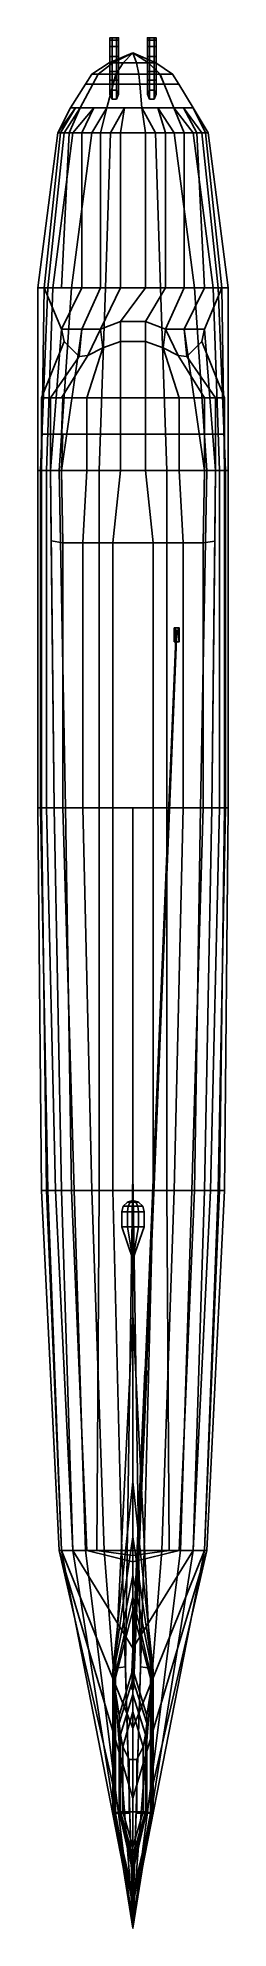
# Model space of a CAD drawing. Extents: x -0.8 to 0.8, y -7.5 to 7.6.
import ezdxf

# ---------------------------------------------------------------- set-up
doc = ezdxf.new("R2010")
doc.units = 0
doc.layers.get('0').update_dxf_attribs({"linetype": 'CONTINUOUS'})

msp = doc.modelspace()

# ---------------------------------------------------------------- linework, layer by layer
for points in [[(-0.185, 7.35, -0.43), (-0.167, 7.35, -0.4), (-0.167, 7.62, -0.4), (-0.185, 7.62, -0.43)], [(-0.167, 7.35, -0.46), (-0.185, 7.35, -0.43), (-0.185, 7.62, -0.43), (-0.167, 7.62, -0.46)], [(-0.167, 7.62, -0.4), (-0.132, 7.62, -0.4), (-0.115, 7.62, -0.43), (-0.185, 7.62, -0.43)], [(-0.185, 7.62, -0.43), (-0.115, 7.62, -0.43), (-0.132, 7.62, -0.46), (-0.167, 7.62, -0.46)], [(-0.185, 7.33, -0.26), (-0.167, 7.33, -0.23), (-0.167, 7.6, -0.23), (-0.185, 7.6, -0.26)], [(-0.167, 7.33, -0.29), (-0.185, 7.33, -0.26), (-0.185, 7.6, -0.26), (-0.167, 7.6, -0.29)], [(-0.167, 7.6, -0.23), (-0.132, 7.6, -0.23), (-0.115, 7.6, -0.26), (-0.185, 7.6, -0.26)], [(-0.185, 7.6, -0.26), (-0.115, 7.6, -0.26), (-0.132, 7.6, -0.29), (-0.167, 7.6, -0.29)], [(-0.167, 7.35, -0.4), (-0.132, 7.35, -0.4), (-0.132, 7.62, -0.4), (-0.167, 7.62, -0.4)], [(-0.132, 7.35, -0.46), (-0.167, 7.35, -0.46), (-0.167, 7.62, -0.46), (-0.132, 7.62, -0.46)], [(-0.167, 7.33, -0.23), (-0.132, 7.33, -0.23), (-0.132, 7.6, -0.23), (-0.167, 7.6, -0.23)], [(-0.132, 7.33, -0.29), (-0.167, 7.33, -0.29), (-0.167, 7.6, -0.29), (-0.132, 7.6, -0.29)], [(-0.132, 7.35, -0.4), (-0.115, 7.35, -0.43), (-0.115, 7.62, -0.43), (-0.132, 7.62, -0.4)], [(-0.115, 7.35, -0.43), (-0.132, 7.35, -0.46), (-0.132, 7.62, -0.46), (-0.115, 7.62, -0.43)], [(-0.132, 7.33, -0.23), (-0.115, 7.33, -0.26), (-0.115, 7.6, -0.26), (-0.132, 7.6, -0.23)], [(-0.115, 7.33, -0.26), (-0.132, 7.33, -0.29), (-0.132, 7.6, -0.29), (-0.115, 7.6, -0.26)], [(0.115, 7.35, -0.43), (0.133, 7.35, -0.4), (0.133, 7.62, -0.4), (0.115, 7.62, -0.43)], [(0.133, 7.35, -0.46), (0.115, 7.35, -0.43), (0.115, 7.62, -0.43), (0.133, 7.62, -0.46)], [(0.133, 7.62, -0.4), (0.168, 7.62, -0.4), (0.185, 7.62, -0.43), (0.115, 7.62, -0.43)], [(0.115, 7.62, -0.43), (0.185, 7.62, -0.43), (0.168, 7.62, -0.46), (0.133, 7.62, -0.46)], [(0.115, 7.33, -0.26), (0.133, 7.33, -0.23), (0.133, 7.6, -0.23), (0.115, 7.6, -0.26)], [(0.133, 7.33, -0.29), (0.115, 7.33, -0.26), (0.115, 7.6, -0.26), (0.133, 7.6, -0.29)], [(0.133, 7.6, -0.23), (0.168, 7.6, -0.23), (0.185, 7.6, -0.26), (0.115, 7.6, -0.26)], [(0.115, 7.6, -0.26), (0.185, 7.6, -0.26), (0.168, 7.6, -0.29), (0.133, 7.6, -0.29)], [(0.133, 7.35, -0.4), (0.168, 7.35, -0.4), (0.168, 7.62, -0.4), (0.133, 7.62, -0.4)], [(0.168, 7.35, -0.46), (0.133, 7.35, -0.46), (0.133, 7.62, -0.46), (0.168, 7.62, -0.46)], [(0.133, 7.33, -0.23), (0.168, 7.33, -0.23), (0.168, 7.6, -0.23), (0.133, 7.6, -0.23)], [(0.168, 7.33, -0.29), (0.133, 7.33, -0.29), (0.133, 7.6, -0.29), (0.168, 7.6, -0.29)], [(0.168, 7.35, -0.4), (0.185, 7.35, -0.43), (0.185, 7.62, -0.43), (0.168, 7.62, -0.4)], [(0.185, 7.35, -0.43), (0.168, 7.35, -0.46), (0.168, 7.62, -0.46), (0.185, 7.62, -0.43)], [(0.168, 7.33, -0.23), (0.185, 7.33, -0.26), (0.185, 7.6, -0.26), (0.168, 7.6, -0.23)], [(0.185, 7.33, -0.26), (0.168, 7.33, -0.29), (0.168, 7.6, -0.29), (0.185, 7.6, -0.26)], [(-0.16, 7.42, -0.363), (-0.277, 7.33, -0.438), (-0.329, 7.33, -0.26), (-0.19, 7.42, -0.26)], [(-0.19, 7.42, -0.26), (-0.329, 7.33, -0.26), (-0.277, 7.33, -0.082), (-0.16, 7.42, -0.157)], [(-0.079, 7.42, -0.433), (-0.137, 7.33, -0.559), (-0.277, 7.33, -0.438), (-0.16, 7.42, -0.363)], [(-0.16, 7.42, -0.157), (-0.277, 7.33, -0.082), (-0.137, 7.33, 0.039), (-0.079, 7.42, -0.087)], [(0, 7.5, -0.26), (-0.16, 7.42, -0.363), (-0.19, 7.42, -0.26), (0, 7.5, -0.26)], [(0, 7.5, -0.26), (-0.19, 7.42, -0.26), (-0.16, 7.42, -0.157), (0, 7.5, -0.26)], [(-0.185, 7.28, -0.07), (-0.167, 7.28, -0.04), (-0.167, 7.55, -0.04), (-0.185, 7.55, -0.07)], [(-0.167, 7.28, -0.1), (-0.185, 7.28, -0.07), (-0.185, 7.55, -0.07), (-0.167, 7.55, -0.1)], [(-0.167, 7.55, -0.04), (-0.132, 7.55, -0.04), (-0.115, 7.55, -0.07), (-0.185, 7.55, -0.07)], [(-0.185, 7.55, -0.07), (-0.115, 7.55, -0.07), (-0.132, 7.55, -0.1), (-0.167, 7.55, -0.1)], [(-0.185, 7.17, 0.1), (-0.167, 7.13, 0.13), (-0.167, 7.47, 0.13), (-0.185, 7.47, 0.1)], [(-0.167, 7.2, 0.07), (-0.185, 7.17, 0.1), (-0.185, 7.47, 0.1), (-0.167, 7.47, 0.07)], [(-0.167, 7.47, 0.13), (-0.132, 7.47, 0.13), (-0.115, 7.47, 0.1), (-0.185, 7.47, 0.1)], [(-0.185, 7.47, 0.1), (-0.115, 7.47, 0.1), (-0.132, 7.47, 0.07), (-0.167, 7.47, 0.07)], [(-0.167, 7.28, -0.04), (-0.132, 7.28, -0.04), (-0.132, 7.55, -0.04), (-0.167, 7.55, -0.04)], [(-0.132, 7.28, -0.1), (-0.167, 7.28, -0.1), (-0.167, 7.55, -0.1), (-0.132, 7.55, -0.1)], [(-0.167, 7.13, 0.13), (-0.132, 7.13, 0.13), (-0.132, 7.47, 0.13), (-0.167, 7.47, 0.13)], [(-0.132, 7.2, 0.07), (-0.167, 7.2, 0.07), (-0.167, 7.47, 0.07), (-0.132, 7.47, 0.07)], [(0, 7.5, -0.26), (-0.079, 7.42, -0.433), (-0.16, 7.42, -0.363), (0, 7.5, -0.26)], [(0, 7.5, -0.26), (-0.16, 7.42, -0.157), (-0.079, 7.42, -0.087), (0, 7.5, -0.26)], [(0.027, 7.42, -0.448), (0.047, 7.33, -0.586), (-0.137, 7.33, -0.559), (-0.079, 7.42, -0.433)], [(-0.079, 7.42, -0.087), (-0.137, 7.33, 0.039), (0.047, 7.33, 0.066), (0.027, 7.42, -0.072)], [(-0.132, 7.28, -0.04), (-0.115, 7.28, -0.07), (-0.115, 7.55, -0.07), (-0.132, 7.55, -0.04)], [(-0.115, 7.28, -0.07), (-0.132, 7.28, -0.1), (-0.132, 7.55, -0.1), (-0.115, 7.55, -0.07)], [(-0.132, 7.13, 0.13), (-0.115, 7.17, 0.1), (-0.115, 7.47, 0.1), (-0.132, 7.47, 0.13)], [(-0.115, 7.17, 0.1), (-0.132, 7.2, 0.07), (-0.132, 7.47, 0.07), (-0.115, 7.47, 0.1)], [(0, 7.5, -0.26), (0.027, 7.42, -0.448), (-0.079, 7.42, -0.433), (0, 7.5, -0.26)], [(0, 7.5, -0.26), (-0.079, 7.42, -0.087), (0.027, 7.42, -0.072), (0, 7.5, -0.26)], [(0, 7.5, -0.26), (0.182, 7.42, -0.314), (0.124, 7.42, -0.404), (0, 7.5, -0.26)], [(0, 7.5, -0.26), (0.124, 7.42, -0.404), (0.027, 7.42, -0.448), (0, 7.5, -0.26)], [(0, 7.5, -0.26), (0.027, 7.42, -0.072), (0.124, 7.42, -0.116), (0, 7.5, -0.26)], [(0, 7.5, -0.26), (0.124, 7.42, -0.116), (0.182, 7.42, -0.206), (0, 7.5, -0.26)], [(0, 7.5, -0.26), (0.182, 7.42, -0.206), (0.182, 7.42, -0.314), (0, 7.5, -0.26)], [(0.124, 7.42, -0.404), (0.216, 7.33, -0.509), (0.047, 7.33, -0.586), (0.027, 7.42, -0.448)], [(0.027, 7.42, -0.072), (0.047, 7.33, 0.066), (0.215, 7.33, -0.011), (0.124, 7.42, -0.116)], [(0.115, 7.28, -0.07), (0.133, 7.28, -0.04), (0.133, 7.55, -0.04), (0.115, 7.55, -0.07)], [(0.133, 7.28, -0.1), (0.115, 7.28, -0.07), (0.115, 7.55, -0.07), (0.133, 7.55, -0.1)], [(0.133, 7.55, -0.04), (0.168, 7.55, -0.04), (0.185, 7.55, -0.07), (0.115, 7.55, -0.07)], [(0.115, 7.55, -0.07), (0.185, 7.55, -0.07), (0.168, 7.55, -0.1), (0.133, 7.55, -0.1)], [(0.115, 7.17, 0.1), (0.133, 7.13, 0.13), (0.133, 7.47, 0.13), (0.115, 7.47, 0.1)], [(0.133, 7.2, 0.07), (0.115, 7.17, 0.1), (0.115, 7.47, 0.1), (0.133, 7.47, 0.07)], [(0.133, 7.47, 0.13), (0.168, 7.47, 0.13), (0.185, 7.47, 0.1), (0.115, 7.47, 0.1)], [(0.115, 7.47, 0.1), (0.185, 7.47, 0.1), (0.168, 7.47, 0.07), (0.133, 7.47, 0.07)], [(0.182, 7.42, -0.314), (0.316, 7.33, -0.353), (0.216, 7.33, -0.509), (0.124, 7.42, -0.404)], [(0.124, 7.42, -0.116), (0.215, 7.33, -0.011), (0.316, 7.33, -0.167), (0.182, 7.42, -0.206)], [(0.133, 7.28, -0.04), (0.168, 7.28, -0.04), (0.168, 7.55, -0.04), (0.133, 7.55, -0.04)], [(0.168, 7.28, -0.1), (0.133, 7.28, -0.1), (0.133, 7.55, -0.1), (0.168, 7.55, -0.1)], [(0.133, 7.13, 0.13), (0.168, 7.13, 0.13), (0.168, 7.47, 0.13), (0.133, 7.47, 0.13)], [(0.168, 7.2, 0.07), (0.133, 7.2, 0.07), (0.133, 7.47, 0.07), (0.168, 7.47, 0.07)], [(0.168, 7.28, -0.04), (0.185, 7.28, -0.07), (0.185, 7.55, -0.07), (0.168, 7.55, -0.04)], [(0.185, 7.28, -0.07), (0.168, 7.28, -0.1), (0.168, 7.55, -0.1), (0.185, 7.55, -0.07)], [(0.168, 7.13, 0.13), (0.185, 7.17, 0.1), (0.185, 7.47, 0.1), (0.168, 7.47, 0.13)], [(0.185, 7.17, 0.1), (0.168, 7.2, 0.07), (0.168, 7.47, 0.07), (0.185, 7.47, 0.1)], [(0.182, 7.42, -0.206), (0.316, 7.33, -0.167), (0.316, 7.33, -0.353), (0.182, 7.42, -0.314)], [(-0.277, 7.33, -0.438), (-0.32, 7.25, -0.465), (-0.38, 7.25, -0.26), (-0.329, 7.33, -0.26)], [(-0.329, 7.33, -0.26), (-0.38, 7.25, -0.26), (-0.32, 7.25, -0.055), (-0.277, 7.33, -0.082)], [(-0.137, 7.33, -0.559), (-0.158, 7.25, -0.606), (-0.32, 7.25, -0.465), (-0.277, 7.33, -0.438)], [(-0.277, 7.33, -0.082), (-0.32, 7.25, -0.055), (-0.158, 7.25, 0.086), (-0.137, 7.33, 0.039)], [(0.047, 7.33, -0.586), (0.054, 7.25, -0.636), (-0.158, 7.25, -0.606), (-0.137, 7.33, -0.559)], [(-0.137, 7.33, 0.039), (-0.158, 7.25, 0.086), (0.054, 7.25, 0.116), (0.047, 7.33, 0.066)], [(0.216, 7.33, -0.509), (0.249, 7.25, -0.547), (0.054, 7.25, -0.636), (0.047, 7.33, -0.586)], [(0.047, 7.33, 0.066), (0.054, 7.25, 0.116), (0.249, 7.25, 0.027), (0.215, 7.33, -0.011)], [(0.215, 7.33, -0.011), (0.249, 7.25, 0.027), (0.365, 7.25, -0.153), (0.316, 7.33, -0.167)], [(0.316, 7.33, -0.353), (0.365, 7.25, -0.367), (0.249, 7.25, -0.547), (0.216, 7.33, -0.509)], [(0.316, 7.33, -0.167), (0.365, 7.25, -0.153), (0.365, 7.25, -0.367), (0.316, 7.33, -0.353)], [(-0.5, 7.06, -0.26), (-0.421, 7.06, 0.01), (-0.32, 7.25, -0.055), (-0.38, 7.25, -0.26)], [(-0.421, 7.06, -0.53), (-0.5, 7.06, -0.26), (-0.38, 7.25, -0.26), (-0.32, 7.25, -0.465)], [(-0.421, 7.06, 0.01), (-0.208, 7.06, 0.195), (-0.158, 7.25, 0.086), (-0.32, 7.25, -0.055)], [(-0.208, 7.06, -0.715), (-0.421, 7.06, -0.53), (-0.32, 7.25, -0.465), (-0.158, 7.25, -0.606)], [(-0.208, 7.06, 0.195), (0.071, 7.06, 0.235), (0.054, 7.25, 0.116), (-0.158, 7.25, 0.086)], [(0.071, 7.06, -0.755), (-0.208, 7.06, -0.715), (-0.158, 7.25, -0.606), (0.054, 7.25, -0.636)], [(0.071, 7.06, 0.235), (0.327, 7.06, 0.118), (0.249, 7.25, 0.027), (0.054, 7.25, 0.116)], [(0.327, 7.06, -0.638), (0.071, 7.06, -0.755), (0.054, 7.25, -0.636), (0.249, 7.25, -0.547)], [(0.327, 7.06, 0.118), (0.48, 7.06, -0.119), (0.365, 7.25, -0.153), (0.249, 7.25, 0.027)], [(0.48, 7.06, -0.401), (0.327, 7.06, -0.638), (0.249, 7.25, -0.547), (0.365, 7.25, -0.367)], [(0.48, 7.06, -0.119), (0.48, 7.06, -0.401), (0.365, 7.25, -0.367), (0.365, 7.25, -0.153)], [(-0.6, 6.86, -0.19), (-0.58, 6.86, -0.07), (-0.46, 7.06, -0.125), (-0.5, 7.06, -0.26)], [(-0.55, 6.86, -0.57), (-0.6, 6.86, -0.35), (-0.46, 7.06, -0.395), (-0.421, 7.06, -0.53)], [(-0.6, 6.86, -0.35), (-0.6, 6.86, -0.19), (-0.5, 7.06, -0.26), (-0.46, 7.06, -0.395)], [(-0.58, 6.86, -0.07), (-0.51, 6.86, 0.08), (-0.421, 7.06, 0.01), (-0.46, 7.06, -0.125)], [(-0.48, 6.86, -0.69), (-0.55, 6.86, -0.57), (-0.421, 7.06, -0.53), (-0.314, 7.06, -0.623)], [(-0.51, 6.86, 0.08), (-0.41, 6.86, 0.19), (-0.314, 7.06, 0.103), (-0.421, 7.06, 0.01)], [(-0.33, 6.86, -0.79), (-0.48, 6.86, -0.69), (-0.314, 7.06, -0.623), (-0.208, 7.06, -0.715)], [(-0.41, 6.86, 0.19), (-0.26, 6.86, 0.27), (-0.208, 7.06, 0.195), (-0.314, 7.06, 0.103)], [(-0.18, 6.86, -0.82), (-0.33, 6.86, -0.79), (-0.208, 7.06, -0.715), (-0.068, 7.06, -0.735)], [(-0.26, 6.86, 0.27), (-0.1, 6.86, 0.31), (-0.068, 7.06, 0.215), (-0.208, 7.06, 0.195)], [(0.18, 6.86, -0.82), (-0.18, 6.86, -0.82), (-0.068, 7.06, -0.735), (0.071, 7.06, -0.755)], [(-0.1, 6.86, 0.31), (0.1, 6.86, 0.31), (0.071, 7.06, 0.235), (-0.068, 7.06, 0.215)], [(0.1, 6.86, 0.31), (0.26, 6.86, 0.27), (0.199, 7.06, 0.176), (0.071, 7.06, 0.235)], [(0.33, 6.86, -0.79), (0.18, 6.86, -0.82), (0.071, 7.06, -0.755), (0.199, 7.06, -0.696)], [(0.26, 6.86, 0.27), (0.41, 6.86, 0.19), (0.327, 7.06, 0.118), (0.199, 7.06, 0.176)], [(0.48, 6.86, -0.69), (0.33, 6.86, -0.79), (0.199, 7.06, -0.696), (0.327, 7.06, -0.638)], [(0.41, 6.86, 0.19), (0.51, 6.86, 0.08), (0.404, 7.06, -0.001), (0.327, 7.06, 0.118)], [(0.55, 6.86, -0.57), (0.48, 6.86, -0.69), (0.327, 7.06, -0.638), (0.404, 7.06, -0.519)], [(0.51, 6.86, 0.08), (0.58, 6.86, -0.07), (0.48, 7.06, -0.119), (0.404, 7.06, -0.001)], [(0.6, 6.86, -0.35), (0.55, 6.86, -0.57), (0.404, 7.06, -0.519), (0.48, 7.06, -0.401)], [(0.58, 6.86, -0.07), (0.6, 6.86, -0.19), (0.48, 7.06, -0.26), (0.48, 7.06, -0.119)], [(0.6, 6.86, -0.19), (0.6, 6.86, -0.35), (0.48, 7.06, -0.401), (0.48, 7.06, -0.26)], [(-0.6, 6.86, -0.35), (-0.55, 6.86, -0.57), (-0.68, 5.62, -0.7), (-0.76, 5.62, -0.32)], [(-0.58, 6.86, -0.07), (-0.6, 6.86, -0.19), (-0.76, 5.62, -0.2), (-0.71, 5.62, 0.01)], [(-0.6, 6.86, -0.19), (-0.6, 6.86, -0.35), (-0.76, 5.62, -0.32), (-0.76, 5.62, -0.2)], [(-0.51, 6.86, 0.08), (-0.58, 6.86, -0.07), (-0.71, 5.62, 0.01), (-0.57, 5.62, 0.21)], [(-0.55, 6.86, -0.57), (-0.48, 6.86, -0.69), (-0.64, 5.62, -0.79), (-0.68, 5.62, -0.7)], [(-0.48, 6.86, -0.69), (-0.33, 6.86, -0.79), (-0.49, 5.62, -0.91), (-0.64, 5.62, -0.79)], [(-0.41, 6.86, 0.19), (-0.51, 6.86, 0.08), (-0.57, 5.62, 0.21), (-0.41, 5.62, 0.33)], [(-0.33, 6.86, -0.79), (-0.18, 6.86, -0.82), (-0.22, 5.62, -0.96), (-0.49, 5.62, -0.91)], [(-0.26, 6.86, 0.27), (-0.41, 6.86, 0.19), (-0.41, 5.62, 0.33), (-0.26, 5.62, 0.4)], [(-0.1, 6.86, 0.31), (-0.26, 6.86, 0.27), (-0.26, 5.62, 0.4), (-0.1, 5.62, 0.44)], [(0.22, 5.62, -0.96), (-0.22, 5.62, -0.96), (-0.18, 6.86, -0.82), (0.18, 6.86, -0.82)], [(0.1, 6.86, 0.31), (-0.1, 6.86, 0.31), (-0.1, 5.62, 0.44), (0.1, 5.62, 0.44)], [(0.1, 5.62, 0.44), (0.26, 5.62, 0.4), (0.26, 6.86, 0.27), (0.1, 6.86, 0.31)], [(0.49, 5.62, -0.91), (0.22, 5.62, -0.96), (0.18, 6.86, -0.82), (0.33, 6.86, -0.79)], [(0.26, 5.62, 0.4), (0.41, 5.62, 0.33), (0.41, 6.86, 0.19), (0.26, 6.86, 0.27)], [(0.64, 5.62, -0.79), (0.49, 5.62, -0.91), (0.33, 6.86, -0.79), (0.48, 6.86, -0.69)], [(0.41, 5.62, 0.33), (0.57, 5.62, 0.21), (0.51, 6.86, 0.08), (0.41, 6.86, 0.19)], [(0.68, 5.62, -0.7), (0.64, 5.62, -0.79), (0.48, 6.86, -0.69), (0.55, 6.86, -0.57)], [(0.57, 5.62, 0.21), (0.71, 5.62, 0.01), (0.58, 6.86, -0.07), (0.51, 6.86, 0.08)], [(0.76, 5.62, -0.32), (0.68, 5.62, -0.7), (0.55, 6.86, -0.57), (0.6, 6.86, -0.35)], [(0.71, 5.62, 0.01), (0.76, 5.62, -0.2), (0.6, 6.86, -0.19), (0.58, 6.86, -0.07)], [(0.76, 5.62, -0.2), (0.76, 5.62, -0.32), (0.6, 6.86, -0.35), (0.6, 6.86, -0.19)], [(-0.76, 5.62, -0.32), (-0.68, 5.62, -0.7), (-0.74, 4.16, -0.77), (-0.76, 4.16, -0.5)], [(-0.76, 5.62, -0.2), (-0.76, 5.62, -0.32), (-0.76, 4.16, -0.5), (-0.76, 4.16, -0.13)], [(-0.71, 5.62, 0.01), (-0.76, 5.62, -0.2), (-0.76, 4.16, -0.13), (-0.73, 4.16, 0.23)], [(-0.68, 5.62, -0.7), (-0.64, 5.62, -0.79), (-0.69, 4.16, -0.86), (-0.74, 4.16, -0.77)], [(-0.57, 5.29, 0.21), (-0.71, 5.62, 0.01), (-0.73, 4.16, 0.23), (-0.66, 4.16, 0.59)], [(-0.57, 5.29, 0.21), (-0.41, 5.62, 0.33), (-0.57, 5.62, 0.21), (-0.71, 5.62, 0.01)], [(-0.64, 5.62, -0.79), (-0.49, 5.62, -0.91), (-0.59, 4.16, -0.92), (-0.69, 4.16, -0.86)], [(-0.49, 5.62, -0.91), (-0.22, 5.62, -0.96), (-0.27, 4.16, -0.97), (-0.59, 4.16, -0.92)], [(-0.41, 5.29, 0.33), (-0.26, 5.62, 0.4), (-0.41, 5.62, 0.33), (-0.57, 5.29, 0.21)], [(-0.26, 5.29, 0.4), (-0.1, 5.62, 0.44), (-0.26, 5.62, 0.4), (-0.41, 5.29, 0.33)], [(0.27, 4.16, -0.97), (-0.27, 4.16, -0.97), (-0.22, 5.62, -0.96), (0.22, 5.62, -0.96)], [(-0.1, 5.35, 0.44), (0.1, 5.62, 0.44), (-0.1, 5.62, 0.44), (-0.26, 5.29, 0.4)], [(0.1, 5.35, 0.44), (0.26, 5.62, 0.4), (0.1, 5.62, 0.44), (-0.1, 5.35, 0.44)], [(0.26, 5.29, 0.4), (0.41, 5.62, 0.33), (0.26, 5.62, 0.4), (0.1, 5.35, 0.44)], [(0.59, 4.16, -0.92), (0.27, 4.16, -0.97), (0.22, 5.62, -0.96), (0.49, 5.62, -0.91)], [(0.41, 5.29, 0.33), (0.57, 5.62, 0.21), (0.41, 5.62, 0.33), (0.26, 5.29, 0.4)], [(0.57, 5.29, 0.21), (0.71, 5.62, 0.01), (0.57, 5.62, 0.21), (0.41, 5.29, 0.33)], [(0.69, 4.16, -0.86), (0.59, 4.16, -0.92), (0.49, 5.62, -0.91), (0.64, 5.62, -0.79)], [(0.66, 4.16, 0.59), (0.73, 4.16, 0.23), (0.71, 5.62, 0.01), (0.57, 5.29, 0.21)], [(0.74, 4.16, -0.77), (0.69, 4.16, -0.86), (0.64, 5.62, -0.79), (0.68, 5.62, -0.7)], [(0.76, 4.16, -0.5), (0.74, 4.16, -0.77), (0.68, 5.62, -0.7), (0.76, 5.62, -0.32)], [(0.73, 4.16, 0.23), (0.76, 4.16, -0.13), (0.76, 5.62, -0.2), (0.71, 5.62, 0.01)], [(0.76, 4.16, -0.13), (0.76, 4.16, -0.5), (0.76, 5.62, -0.32), (0.76, 5.62, -0.2)], [(-0.41, 5.29, 0.33), (-0.57, 5.29, 0.21), (-0.66, 4.16, 0.59), (-0.57, 4.16, 0.71)], [(0.57, 4.16, 0.71), (0.66, 4.16, 0.59), (0.57, 5.29, 0.21), (0.41, 5.29, 0.33)], [(-0.76, 4.16, -0.13), (-0.76, 4.16, -0.5), (-0.76, 1.46, -0.51), (-0.76, 1.46)], [(-0.76, 4.16, -0.5), (-0.74, 4.16, -0.77), (-0.74, 1.46, -0.75), (-0.76, 1.46, -0.51)], [(-0.73, 4.16, 0.23), (-0.76, 4.16, -0.13), (-0.76, 1.46), (-0.73, 1.46, 0.25)], [(-0.74, 4.16, -0.77), (-0.69, 4.16, -0.86), (-0.69, 1.46, -0.81), (-0.74, 1.46, -0.75)], [(-0.66, 4.16, 0.59), (-0.73, 4.16, 0.23), (-0.73, 1.46, 0.25), (-0.63, 1.46, 0.58)], [(-0.69, 4.16, -0.86), (-0.59, 4.16, -0.92), (-0.54, 1.46, -0.9), (-0.69, 1.46, -0.81)], [(-0.57, 4.16, 0.71), (-0.66, 4.16, 0.59), (-0.654, 3.596, 0.588), (-0.56, 3.58, 0.67)], [(-0.59, 4.16, -0.92), (-0.27, 4.16, -0.97), (-0.27, 1.46, -0.95), (-0.54, 1.46, -0.9)], [(-0.37, 4.16, 0.79), (-0.57, 4.16, 0.71), (-0.56, 3.58, 0.67), (-0.4, 3.58, 0.74)], [(-0.1, 4.16, 0.83), (-0.37, 4.16, 0.79), (-0.4, 3.58, 0.74), (-0.16, 3.58, 0.77)], [(0.27, 1.46, -0.95), (-0.27, 1.46, -0.95), (-0.27, 4.16, -0.97), (0.27, 4.16, -0.97)], [(0.1, 4.16, 0.83), (-0.1, 4.16, 0.83), (-0.16, 3.58, 0.77), (0.16, 3.58, 0.77)], [(0.16, 3.58, 0.77), (0.4, 3.58, 0.74), (0.37, 4.16, 0.79), (0.1, 4.16, 0.83)], [(0.54, 1.46, -0.9), (0.27, 1.46, -0.95), (0.27, 4.16, -0.97), (0.59, 4.16, -0.92)], [(0.4, 3.58, 0.74), (0.56, 3.58, 0.67), (0.57, 4.16, 0.71), (0.37, 4.16, 0.79)], [(0.69, 1.46, -0.81), (0.54, 1.46, -0.9), (0.59, 4.16, -0.92), (0.69, 4.16, -0.86)], [(0.56, 3.58, 0.67), (0.654, 3.595, 0.588), (0.66, 4.16, 0.59), (0.57, 4.16, 0.71)], [(0.63, 1.46, 0.58), (0.73, 1.46, 0.25), (0.73, 4.16, 0.23), (0.66, 4.16, 0.59)], [(0.74, 1.46, -0.75), (0.69, 1.46, -0.81), (0.69, 4.16, -0.86), (0.74, 4.16, -0.77)], [(0.73, 1.46, 0.25), (0.76, 1.46), (0.76, 4.16, -0.13), (0.73, 4.16, 0.23)], [(0.76, 1.46, -0.51), (0.74, 1.46, -0.75), (0.74, 4.16, -0.77), (0.76, 4.16, -0.5)], [(0.76, 1.46), (0.76, 1.46, -0.51), (0.76, 4.16, -0.5), (0.76, 4.16, -0.13)], [(-0.63, 1.46, 0.58), (-0.56, 1.46, 0.67), (-0.56, 3.58, 0.67), (-0.654, 3.596, 0.588)], [(-0.56, 1.46, 0.67), (-0.4, 1.46, 0.74), (-0.4, 3.58, 0.74), (-0.56, 3.58, 0.67)], [(-0.4, 1.46, 0.74), (-0.16, 1.46, 0.77), (-0.16, 3.58, 0.77), (-0.4, 3.58, 0.74)], [(-0.16, 1.46, 0.77), (0.16, 1.46, 0.77), (0.16, 3.58, 0.77), (-0.16, 3.58, 0.77)], [(0.16, 1.46, 0.77), (0.4, 1.46, 0.74), (0.4, 3.58, 0.74), (0.16, 3.58, 0.77)], [(0.4, 1.46, 0.74), (0.56, 1.46, 0.67), (0.56, 3.58, 0.67), (0.4, 3.58, 0.74)], [(0.56, 1.46, 0.67), (0.63, 1.46, 0.58), (0.654, 3.595, 0.588), (0.56, 3.58, 0.67)], [(-0.01, -5.588, 3.2), (0.005, -5.586, 3.209), (0.35, 2.881, 1.25), (0.345, 2.879, 1.246)], [(0.005, -5.59, 3.192), (-0.01, -5.588, 3.2), (0.345, 2.879, 1.246), (0.35, 2.878, 1.24)], [(0.005, -5.586, 3.209), (0.005, -5.59, 3.192), (0.35, 2.878, 1.24), (0.35, 2.881, 1.25)], [(0.36, 2.9, 1.26), (0.37, 2.9, 0.74), (0.33, 2.9, 0.74), (0.34, 2.9, 1.26)], [(0.34, 2.9, 1.26), (0.33, 2.9, 0.74), (0.33, 2.79, 0.74), (0.34, 2.85, 1.26)], [(0.36, 2.85, 1.26), (0.36, 2.9, 1.26), (0.34, 2.9, 1.26), (0.34, 2.85, 1.26)], [(0.37, 2.79, 0.74), (0.37, 2.9, 0.74), (0.36, 2.9, 1.26), (0.36, 2.85, 1.26)], [(0.34, 2.85, 1.26), (0.33, 2.79, 0.74), (0.37, 2.79, 0.74), (0.36, 2.85, 1.26)], [(-0.76, 1.46), (-0.76, 1.46, -0.51), (-0.73, -1.6, -0.36), (-0.73, -1.6, -0.04)], [(-0.76, 1.46, -0.51), (-0.74, 1.46, -0.75), (-0.68, -1.6, -0.54), (-0.73, -1.6, -0.36)], [(-0.73, 1.46, 0.25), (-0.76, 1.46), (-0.73, -1.6, -0.04), (-0.69, -1.6, 0.16)], [(-0.74, 1.46, -0.75), (-0.69, 1.46, -0.81), (-0.62, -1.6, -0.62), (-0.68, -1.6, -0.54)], [(-0.63, 1.46, 0.58), (-0.73, 1.46, 0.25), (-0.69, -1.6, 0.16), (-0.57, -1.6, 0.37)], [(-0.69, 1.46, -0.81), (-0.54, 1.46, -0.9), (-0.49, -1.6, -0.71), (-0.62, -1.6, -0.62)], [(-0.56, 1.46, 0.67), (-0.63, 1.46, 0.58), (-0.57, -1.6, 0.37), (-0.47, -1.6, 0.46)], [(-0.4, 1.46, 0.74), (-0.56, 1.46, 0.67), (-0.47, -1.6, 0.46), (-0.33, -1.6, 0.54)], [(-0.54, 1.46, -0.9), (-0.27, 1.46, -0.95), (-0.27, -1.6, -0.76), (-0.49, -1.6, -0.71)], [(-0.16, 1.46, 0.77), (-0.4, 1.46, 0.74), (-0.33, -1.6, 0.54), (-0.16, -1.6, 0.59)], [(0.27, -1.6, -0.76), (-0.27, -1.6, -0.76), (-0.27, 1.46, -0.95), (0.27, 1.46, -0.95)], [(-0.16, -1.6, 0.59), (0, -1.6, 0.6), (0, 1.46, 0.77), (-0.16, 1.46, 0.77)], [(0.16, 1.46, 0.77), (0, 1.46, 0.77), (0, -1.6, 0.6), (0.16, -1.6, 0.59)], [(0.16, -1.6, 0.59), (0.33, -1.6, 0.54), (0.4, 1.46, 0.74), (0.16, 1.46, 0.77)], [(0.49, -1.6, -0.71), (0.27, -1.6, -0.76), (0.27, 1.46, -0.95), (0.54, 1.46, -0.9)], [(0.33, -1.6, 0.54), (0.47, -1.6, 0.46), (0.56, 1.46, 0.67), (0.4, 1.46, 0.74)], [(0.47, -1.6, 0.46), (0.57, -1.6, 0.37), (0.63, 1.46, 0.58), (0.56, 1.46, 0.67)], [(0.62, -1.6, -0.62), (0.49, -1.6, -0.71), (0.54, 1.46, -0.9), (0.69, 1.46, -0.81)], [(0.57, -1.6, 0.37), (0.69, -1.6, 0.16), (0.73, 1.46, 0.25), (0.63, 1.46, 0.58)], [(0.68, -1.6, -0.54), (0.62, -1.6, -0.62), (0.69, 1.46, -0.81), (0.74, 1.46, -0.75)], [(0.73, -1.6, -0.36), (0.68, -1.6, -0.54), (0.74, 1.46, -0.75), (0.76, 1.46, -0.51)], [(0.69, -1.6, 0.16), (0.73, -1.6, -0.04), (0.76, 1.46), (0.73, 1.46, 0.25)], [(0.73, -1.6, -0.04), (0.73, -1.6, -0.36), (0.76, 1.46, -0.51), (0.76, 1.46)], [(0, -2.59, 0.65), (0, -1.46, 0.51), (-0.061, -5.41, 0.51), (-0.14, -5.42, 0.65)], [(0.14, -5.42, 0.65), (0.061, -5.41, 0.51), (0, -1.46, 0.51), (0, -2.59, 0.65)], [(-0.69, -1.6, 0.16), (-0.73, -1.6, -0.04), (-0.59, -4.48, 0.04), (-0.57, -4.48, 0.18)], [(-0.73, -1.6, -0.36), (-0.68, -1.6, -0.54), (-0.57, -4.48, -0.22), (-0.59, -4.48, -0.1)], [(-0.73, -1.6, -0.04), (-0.73, -1.6, -0.36), (-0.59, -4.48, -0.1), (-0.59, -4.48, 0.04)], [(-0.57, -1.6, 0.37), (-0.69, -1.6, 0.16), (-0.57, -4.48, 0.18), (-0.48, -4.48, 0.34)], [(-0.68, -1.6, -0.54), (-0.62, -1.6, -0.62), (-0.48, -4.48, -0.37), (-0.57, -4.48, -0.22)], [(-0.62, -1.6, -0.62), (-0.49, -1.6, -0.71), (-0.37, -4.48, -0.43), (-0.48, -4.48, -0.37)], [(-0.47, -1.6, 0.46), (-0.57, -1.6, 0.37), (-0.48, -4.48, 0.34), (-0.38, -4.48, 0.42)], [(-0.49, -1.6, -0.71), (-0.27, -1.6, -0.76), (-0.29, -4.48, -0.44), (-0.37, -4.48, -0.43)], [(-0.33, -1.6, 0.54), (-0.47, -1.6, 0.46), (-0.38, -4.48, 0.42), (-0.23, -4.48, 0.48)], [(-0.16, -1.6, 0.59), (-0.33, -1.6, 0.54), (-0.23, -4.48, 0.48), (-0.09, -4.48, 0.51)], [(0.29, -4.48, -0.44), (-0.29, -4.48, -0.44), (-0.27, -1.6, -0.76), (0.27, -1.6, -0.76)], [(-0.09, -4.48, 0.51), (0, -4.48, 0.51), (0, -1.6, 0.6), (-0.16, -1.6, 0.59)], [(0.16, -1.6, 0.59), (0, -1.6, 0.6), (0, -4.48, 0.51), (0.09, -4.48, 0.51)], [(0.09, -4.48, 0.51), (0.23, -4.48, 0.48), (0.33, -1.6, 0.54), (0.16, -1.6, 0.59)], [(0.23, -4.48, 0.48), (0.38, -4.48, 0.42), (0.47, -1.6, 0.46), (0.33, -1.6, 0.54)], [(0.37, -4.48, -0.43), (0.29, -4.48, -0.44), (0.27, -1.6, -0.76), (0.49, -1.6, -0.71)], [(0.48, -4.48, -0.37), (0.37, -4.48, -0.43), (0.49, -1.6, -0.71), (0.62, -1.6, -0.62)], [(0.38, -4.48, 0.42), (0.48, -4.48, 0.34), (0.57, -1.6, 0.37), (0.47, -1.6, 0.46)], [(0.48, -4.48, 0.34), (0.57, -4.48, 0.18), (0.69, -1.6, 0.16), (0.57, -1.6, 0.37)], [(0.57, -4.48, -0.22), (0.48, -4.48, -0.37), (0.62, -1.6, -0.62), (0.68, -1.6, -0.54)], [(0.57, -4.48, 0.18), (0.59, -4.48, 0.04), (0.73, -1.6, -0.04), (0.69, -1.6, 0.16)], [(0.59, -4.48, -0.1), (0.57, -4.48, -0.22), (0.68, -1.6, -0.54), (0.73, -1.6, -0.36)], [(0.59, -4.48, 0.04), (0.59, -4.48, -0.1), (0.73, -1.6, -0.36), (0.73, -1.6, -0.04)], [(-0.078, -1.725, 0.79), (-0.09, -1.77, 0.79), (-0.045, -1.77, 0.868), (-0.039, -1.725, 0.857)], [(-0.039, -1.725, 0.723), (-0.045, -1.77, 0.712), (-0.09, -1.77, 0.79), (-0.078, -1.725, 0.79)], [(-0.09, -1.89, 0.79), (-0.045, -1.89, 0.868), (-0.045, -1.77, 0.868), (-0.09, -1.77, 0.79)], [(-0.045, -1.89, 0.712), (-0.09, -1.89, 0.79), (-0.09, -1.77, 0.79), (-0.045, -1.77, 0.712)], [(-0.045, -1.692, 0.79), (-0.078, -1.725, 0.79), (-0.039, -1.725, 0.857), (-0.023, -1.692, 0.829)], [(-0.023, -1.692, 0.751), (-0.039, -1.725, 0.723), (-0.078, -1.725, 0.79), (-0.045, -1.692, 0.79)], [(0, -1.68, 0.79), (-0.045, -1.692, 0.79), (-0.023, -1.692, 0.829), (0, -1.68, 0.79)], [(0, -1.68, 0.79), (-0.023, -1.692, 0.751), (-0.045, -1.692, 0.79), (0, -1.68, 0.79)], [(-0.039, -1.725, 0.857), (-0.045, -1.77, 0.868), (0.045, -1.77, 0.868), (0.039, -1.725, 0.858)], [(0.039, -1.725, 0.723), (0.045, -1.77, 0.712), (-0.045, -1.77, 0.712), (-0.039, -1.725, 0.723)], [(-0.045, -1.89, 0.868), (0.045, -1.89, 0.868), (0.045, -1.77, 0.868), (-0.045, -1.77, 0.868)], [(0.045, -1.89, 0.712), (-0.045, -1.89, 0.712), (-0.045, -1.77, 0.712), (0.045, -1.77, 0.712)], [(-0.023, -1.692, 0.829), (-0.039, -1.725, 0.857), (0.039, -1.725, 0.858), (0.022, -1.692, 0.829)], [(0.022, -1.692, 0.751), (0.039, -1.725, 0.723), (-0.039, -1.725, 0.723), (-0.023, -1.692, 0.751)], [(0, -1.68, 0.79), (-0.023, -1.692, 0.829), (0.022, -1.692, 0.829), (0, -1.68, 0.79)], [(0, -1.68, 0.79), (0.022, -1.692, 0.751), (-0.023, -1.692, 0.751), (0, -1.68, 0.79)], [(0, -1.68, 0.79), (0.022, -1.692, 0.829), (0.045, -1.692, 0.79), (0, -1.68, 0.79)], [(0, -1.68, 0.79), (0.045, -1.692, 0.79), (0.022, -1.692, 0.751), (0, -1.68, 0.79)], [(0, -1.9, 0.59), (0, -1.78, 0.59), (0, -1.78, 0.72), (0, -1.9, 0.72)], [(0, -1.9, 0.72), (0, -1.78, 0.72), (0, -1.78, 0.59), (0, -1.9, 0.59)], [(0.022, -1.692, 0.829), (0.039, -1.725, 0.858), (0.078, -1.725, 0.79), (0.045, -1.692, 0.79)], [(0.045, -1.692, 0.79), (0.078, -1.725, 0.79), (0.039, -1.725, 0.723), (0.022, -1.692, 0.751)], [(0.039, -1.725, 0.858), (0.045, -1.77, 0.868), (0.09, -1.77, 0.79), (0.078, -1.725, 0.79)], [(0.078, -1.725, 0.79), (0.09, -1.77, 0.79), (0.045, -1.77, 0.712), (0.039, -1.725, 0.723)], [(0.045, -1.89, 0.868), (0.09, -1.89, 0.79), (0.09, -1.77, 0.79), (0.045, -1.77, 0.868)], [(0.09, -1.89, 0.79), (0.045, -1.89, 0.712), (0.045, -1.77, 0.712), (0.09, -1.77, 0.79)], [(-0.09, -1.89, 0.79), (-0.045, -1.89, 0.712), (0, -2.15, 0.79)], [(-0.045, -1.89, 0.868), (-0.09, -1.89, 0.79), (0, -2.15, 0.79)], [(-0.045, -1.89, 0.712), (0.045, -1.89, 0.712), (0, -2.15, 0.79)], [(0.045, -1.89, 0.868), (-0.045, -1.89, 0.868), (0, -2.15, 0.79)], [(0.045, -1.89, 0.712), (0.09, -1.89, 0.79), (0, -2.15, 0.79)], [(0.09, -1.89, 0.79), (0.045, -1.89, 0.868), (0, -2.15, 0.79)], [(0, -3.93, 0.82), (0, -2.59, 0.65), (-0.14, -5.42, 0.65), (-0.16, -5.44, 0.82)], [(0.16, -5.44, 0.82), (0.14, -5.42, 0.65), (0, -2.59, 0.65), (0, -3.93, 0.82)], [(-0.01, -5.453, 3.165), (0.005, -5.447, 3.171), (0.11, -3.038, 0.495), (0.095, -3.045, 0.49)], [(0.005, -5.46, 3.159), (-0.01, -5.453, 3.165), (0.095, -3.045, 0.49), (0.11, -3.051, 0.484)], [(0.005, -5.447, 3.171), (0.005, -5.46, 3.159), (0.11, -3.051, 0.484), (0.11, -3.038, 0.495)], [(0, -4.37, 0.94), (0, -3.93, 0.82), (-0.16, -5.44, 0.82), (-0.16, -5.46, 0.94)], [(0.16, -5.46, 0.94), (0.16, -5.44, 0.82), (0, -3.93, 0.82), (0, -4.37, 0.94)], [(0, -4.68, 1.09), (0, -4.37, 0.94), (-0.16, -5.46, 0.94), (-0.16, -5.48, 1.09)], [(0.16, -5.48, 1.09), (0.16, -5.46, 0.94), (0, -4.37, 0.94), (0, -4.68, 1.09)], [(-0.57, -4.48, 0.18), (-0.59, -4.48, 0.04), (0, -7.05, 0.04), (0, -7.41, 0.18)], [(-0.59, -4.48, 0.04), (-0.59, -4.48, -0.1), (0, -6.46, -0.1), (0, -7.05, 0.04)], [(-0.59, -4.48, -0.1), (-0.57, -4.48, -0.22), (0, -5.9, -0.18), (0, -6.46, -0.1)], [(-0.57, -4.48, -0.22), (-0.48, -4.48, -0.37), (0, -5.26, -0.33), (0, -5.9, -0.18)], [(-0.48, -4.48, 0.34), (-0.57, -4.48, 0.18), (0, -7.41, 0.18), (0, -7.5, 0.29)], [(-0.48, -4.48, -0.37), (-0.37, -4.48, -0.43), (0, -4.57, -0.43), (0, -5.26, -0.33)], [(-0.38, -4.48, 0.42), (-0.48, -4.48, 0.34), (0, -7.5, 0.29), (0, -7.5, 0.37)], [(-0.23, -4.48, 0.48), (-0.38, -4.48, 0.42), (0, -7.5, 0.37), (0, -7.42, 0.48)], [(-0.37, -4.48, -0.43), (-0.29, -4.48, -0.44), (0, -4.52, -0.44), (0, -4.57, -0.43)], [(0, -4.52, -0.44), (0, -4.52, -0.44), (-0.29, -4.48, -0.44), (0.29, -4.48, -0.44)], [(-0.09, -4.48, 0.51), (-0.23, -4.48, 0.48), (0, -7.42, 0.48), (0, -7.41, 0.51)], [(0.09, -4.48, 0.51), (-0.09, -4.48, 0.51), (0, -7.41, 0.51)], [(0, -7.41, 0.51), (0, -7.42, 0.48), (0.23, -4.48, 0.48), (0.09, -4.48, 0.51)], [(0, -7.42, 0.48), (0, -7.5, 0.37), (0.38, -4.48, 0.42), (0.23, -4.48, 0.48)], [(0, -7.5, 0.37), (0, -7.5, 0.29), (0.48, -4.48, 0.34), (0.38, -4.48, 0.42)], [(0, -7.5, 0.29), (0, -7.41, 0.18), (0.57, -4.48, 0.18), (0.48, -4.48, 0.34)], [(0, -7.41, 0.18), (0, -7.05, 0.04), (0.59, -4.48, 0.04), (0.57, -4.48, 0.18)], [(0, -7.05, 0.04), (0, -6.46, -0.1), (0.59, -4.48, -0.1), (0.59, -4.48, 0.04)], [(0, -6.46, -0.1), (0, -5.9, -0.18), (0.57, -4.48, -0.22), (0.59, -4.48, -0.1)], [(0, -5.9, -0.18), (0, -5.26, -0.33), (0.48, -4.48, -0.37), (0.57, -4.48, -0.22)], [(0, -5.26, -0.33), (0, -4.57, -0.43), (0.37, -4.48, -0.43), (0.48, -4.48, -0.37)], [(0, -4.57, -0.43), (0, -4.52, -0.44), (0.29, -4.48, -0.44), (0.37, -4.48, -0.43)], [(0, -4.85, 1.27), (0, -4.68, 1.09), (-0.16, -5.48, 1.09), (-0.15, -5.51, 1.27)], [(0.15, -5.51, 1.27), (0.16, -5.48, 1.09), (0, -4.68, 1.09), (0, -4.85, 1.27)], [(0, -4.96, 1.45), (0, -4.85, 1.27), (-0.15, -5.51, 1.27), (-0.15, -5.54, 1.45)], [(0, -5.43, 3.16), (0, -4.96, 1.45), (-0.15, -5.54, 1.45), (-0.11, -5.8, 3.16)], [(0.15, -5.54, 1.45), (0.15, -5.51, 1.27), (0, -4.85, 1.27), (0, -4.96, 1.45)], [(0.11, -5.8, 3.16), (0.15, -5.54, 1.45), (0, -4.96, 1.45), (0, -5.43, 3.16)], [(-0.16, -5.44, 0.82), (-0.14, -5.42, 0.65), (-0.14, -6.58, 0.65), (-0.16, -6.58, 0.82)], [(-0.16, -5.46, 0.94), (-0.16, -5.44, 0.82), (-0.16, -6.58, 0.82), (-0.16, -6.58, 0.94)], [(-0.14, -5.42, 0.65), (-0.061, -5.41, 0.51), (-0.025, -6.58, 0.51), (-0.14, -6.58, 0.65)], [(0, -5.51, 3.27), (0, -5.43, 3.16), (-0.11, -5.8, 3.16), (-0.11, -5.86, 3.27)], [(0.11, -5.86, 3.27), (0.11, -5.8, 3.16), (0, -5.43, 3.16), (0, -5.51, 3.27)], [(0.025, -6.58, 0.51), (0.061, -5.41, 0.51), (0.14, -5.42, 0.65), (0.14, -6.58, 0.65)], [(0.14, -6.58, 0.65), (0.14, -5.42, 0.65), (0.16, -5.44, 0.82), (0.16, -6.58, 0.82)], [(0.16, -6.58, 0.82), (0.16, -5.44, 0.82), (0.16, -5.46, 0.94), (0.16, -6.58, 0.94)], [(-0.16, -5.48, 1.09), (-0.16, -5.46, 0.94), (-0.16, -6.58, 0.94), (-0.16, -6.58, 1.09)], [(-0.15, -5.51, 1.27), (-0.16, -5.48, 1.09), (-0.16, -6.58, 1.09), (-0.15, -6.58, 1.27)], [(-0.15, -5.54, 1.45), (-0.15, -5.51, 1.27), (-0.15, -6.58, 1.27), (-0.15, -6.58, 1.45)], [(-0.11, -5.8, 3.16), (-0.15, -5.54, 1.45), (-0.15, -6.58, 1.45), (-0.11, -6.57, 3.16)], [(0, -5.63, 3.38), (0, -5.51, 3.27), (-0.11, -5.86, 3.27), (-0.1, -5.95, 3.38)], [(0.1, -5.95, 3.38), (0.11, -5.86, 3.27), (0, -5.51, 3.27), (0, -5.63, 3.38)], [(0.15, -6.58, 1.45), (0.15, -5.54, 1.45), (0.11, -5.8, 3.16), (0.11, -6.57, 3.16)], [(0.16, -6.58, 1.09), (0.16, -5.48, 1.09), (0.15, -5.51, 1.27), (0.15, -6.58, 1.27)], [(0.15, -6.58, 1.27), (0.15, -5.51, 1.27), (0.15, -5.54, 1.45), (0.15, -6.58, 1.45)], [(0.16, -6.58, 0.94), (0.16, -5.46, 0.94), (0.16, -5.48, 1.09), (0.16, -6.58, 1.09)], [(0, -5.77, 3.43), (0, -5.63, 3.38), (-0.1, -5.95, 3.38), (-0.08, -6.05, 3.43)], [(0.08, -6.05, 3.43), (0.1, -5.95, 3.38), (0, -5.63, 3.38), (0, -5.77, 3.43)], [(-0.11, -5.86, 3.27), (-0.11, -5.8, 3.16), (-0.11, -6.57, 3.16), (-0.11, -6.57, 3.27)], [(-0.1, -5.95, 3.38), (-0.11, -5.86, 3.27), (-0.11, -6.57, 3.27), (-0.1, -6.57, 3.38)], [(0, -6.15, 3.48), (0, -5.77, 3.43), (-0.08, -6.05, 3.43), (-0.03, -6.15, 3.47)], [(0.03, -6.15, 3.47), (0.08, -6.05, 3.43), (0, -5.77, 3.43), (0, -6.15, 3.48)], [(0.11, -6.57, 3.27), (0.11, -5.86, 3.27), (0.1, -5.95, 3.38), (0.1, -6.57, 3.38)], [(0.11, -6.57, 3.16), (0.11, -5.8, 3.16), (0.11, -5.86, 3.27), (0.11, -6.57, 3.27)], [(-0.08, -6.05, 3.43), (-0.1, -5.95, 3.38), (-0.1, -6.57, 3.38), (-0.08, -6.57, 3.43)], [(0.1, -6.57, 3.38), (0.1, -5.95, 3.38), (0.08, -6.05, 3.43), (0.08, -6.57, 3.43)], [(-0.03, -6.15, 3.47), (-0.08, -6.05, 3.43), (-0.08, -6.57, 3.43), (-0.03, -6.57, 3.47)], [(0, -6.57, 3.48), (0, -6.15, 3.48), (-0.03, -6.15, 3.47), (-0.03, -6.57, 3.47)], [(0.03, -6.57, 3.47), (0.03, -6.15, 3.47), (0, -6.15, 3.48), (0, -6.57, 3.48)], [(0.08, -6.57, 3.43), (0.08, -6.05, 3.43), (0.03, -6.15, 3.47), (0.03, -6.57, 3.47)], [(-0.15, -6.58, 1.27), (-0.16, -6.58, 1.09), (0, -7.27, 1.09), (0, -7.25, 1.27)], [(-0.16, -6.58, 0.82), (-0.14, -6.58, 0.65), (0, -7.32, 0.65), (0, -7.3, 0.82)], [(-0.16, -6.58, 1.09), (-0.16, -6.58, 0.94), (0, -7.28, 0.94), (0, -7.27, 1.09)], [(-0.16, -6.58, 0.94), (-0.16, -6.58, 0.82), (0, -7.3, 0.82), (0, -7.28, 0.94)], [(-0.11, -6.57, 3.16), (-0.15, -6.58, 1.45), (0, -7.22, 1.45), (0, -7, 3.16)], [(-0.15, -6.58, 1.45), (-0.15, -6.58, 1.27), (0, -7.25, 1.27), (0, -7.22, 1.45)], [(-0.14, -6.58, 0.65), (-0.025, -6.58, 0.51), (0, -7.41, 0.51), (0, -7.32, 0.65)], [(-0.11, -6.57, 3.27), (-0.11, -6.57, 3.16), (0, -7, 3.16), (0, -6.98, 3.27)], [(-0.1, -6.57, 3.38), (-0.11, -6.57, 3.27), (0, -6.98, 3.27), (0, -6.92, 3.38)], [(-0.08, -6.57, 3.43), (-0.1, -6.57, 3.38), (0, -6.92, 3.38), (0, -6.85, 3.43)], [(-0.03, -6.57, 3.47), (-0.08, -6.57, 3.43), (0, -6.85, 3.43), (0, -6.57, 3.48)], [(0, -7, 3.16), (0, -7.22, 1.45), (0.15, -6.58, 1.45), (0.11, -6.57, 3.16)], [(0, -6.98, 3.27), (0, -7, 3.16), (0.11, -6.57, 3.16), (0.11, -6.57, 3.27)], [(0, -6.92, 3.38), (0, -6.98, 3.27), (0.11, -6.57, 3.27), (0.1, -6.57, 3.38)], [(0, -6.85, 3.43), (0, -6.92, 3.38), (0.1, -6.57, 3.38), (0.08, -6.57, 3.43)], [(0, -6.57, 3.48), (0, -6.85, 3.43), (0.08, -6.57, 3.43), (0.03, -6.57, 3.47)], [(0, -7.32, 0.65), (0, -7.41, 0.51), (0.025, -6.58, 0.51), (0.14, -6.58, 0.65)], [(0, -7.3, 0.82), (0, -7.32, 0.65), (0.14, -6.58, 0.65), (0.16, -6.58, 0.82)], [(0, -7.28, 0.94), (0, -7.3, 0.82), (0.16, -6.58, 0.82), (0.16, -6.58, 0.94)], [(0, -7.27, 1.09), (0, -7.28, 0.94), (0.16, -6.58, 0.94), (0.16, -6.58, 1.09)], [(0, -7.25, 1.27), (0, -7.27, 1.09), (0.16, -6.58, 1.09), (0.15, -6.58, 1.27)], [(0, -7.22, 1.45), (0, -7.25, 1.27), (0.15, -6.58, 1.27), (0.15, -6.58, 1.45)]]:
    msp.add_3dface(points)
at = {"color": 1}
for points in [[(-0.1, 5.35, 0.44), (-0.26, 5.29, 0.4), (-0.24, 5.14, 0.54), (-0.1, 5.19, 0.53)], [(-0.1, 5.19, 0.53), (0.1, 5.19, 0.53), (0.1, 5.35, 0.44), (-0.1, 5.35, 0.44)], [(0.1, 5.19, 0.53), (0.24, 5.14, 0.54), (0.26, 5.29, 0.4), (0.1, 5.35, 0.44)], [(-0.43, 5.07, 0.49), (-0.55, 5.19, 0.23), (-0.73, 4.74, 0.23), (-0.66, 4.74, 0.57)], [(-0.41, 5.29, 0.33), (-0.57, 5.29, 0.21), (-0.55, 5.19, 0.23), (-0.43, 5.07, 0.49)], [(-0.26, 5.29, 0.4), (-0.41, 5.29, 0.33), (-0.43, 5.07, 0.49), (-0.36, 5.08, 0.53)], [(-0.1, 5.19, 0.53), (-0.24, 5.14, 0.54), (-0.37, 4.74, 0.72), (-0.1, 4.74, 0.75)], [(-0.26, 5.29, 0.4), (-0.26, 5.29, 0.4), (-0.36, 5.08, 0.53), (-0.24, 5.14, 0.54)], [(-0.1, 4.74, 0.75), (0.1, 4.74, 0.75), (0.1, 5.19, 0.53), (-0.1, 5.19, 0.53)], [(0.1, 4.74, 0.75), (0.37, 4.74, 0.72), (0.24, 5.14, 0.54), (0.1, 5.19, 0.53)], [(0.36, 5.08, 0.53), (0.43, 5.07, 0.49), (0.41, 5.29, 0.33), (0.26, 5.29, 0.4)], [(0.43, 5.07, 0.49), (0.55, 5.19, 0.23), (0.57, 5.29, 0.21), (0.41, 5.29, 0.33)], [(0.66, 4.74, 0.57), (0.73, 4.74, 0.23), (0.55, 5.19, 0.23), (0.43, 5.07, 0.49)], [(-0.36, 5.08, 0.53), (-0.43, 5.07, 0.49), (-0.66, 4.74, 0.57), (-0.57, 4.74, 0.66)], [(-0.24, 5.14, 0.54), (-0.36, 5.08, 0.53), (-0.57, 4.74, 0.66), (-0.37, 4.74, 0.72)], [(0.37, 4.74, 0.72), (0.57, 4.74, 0.66), (0.36, 5.08, 0.53), (0.24, 5.14, 0.54)], [(0.57, 4.74, 0.66), (0.66, 4.74, 0.57), (0.43, 5.07, 0.49), (0.36, 5.08, 0.53)], [(-0.66, 4.74, 0.57), (-0.73, 4.74, 0.23), (-0.73, 4.45, 0.23), (-0.66, 4.45, 0.59)], [(-0.56, 4.74, 0.66), (-0.66, 4.74, 0.57), (-0.66, 4.45, 0.59), (-0.57, 4.45, 0.71)], [(-0.37, 4.74, 0.72), (-0.56, 4.74, 0.66), (-0.57, 4.45, 0.71), (-0.37, 4.45, 0.79)], [(-0.1, 4.74, 0.75), (-0.37, 4.74, 0.72), (-0.37, 4.45, 0.79), (-0.1, 4.45, 0.83)], [(-0.1, 4.45, 0.83), (0.1, 4.45, 0.83), (0.1, 4.74, 0.75), (-0.1, 4.74, 0.75)], [(0.1, 4.45, 0.83), (0.37, 4.45, 0.79), (0.37, 4.74, 0.72), (0.1, 4.74, 0.75)], [(0.37, 4.45, 0.79), (0.57, 4.45, 0.71), (0.57, 4.74, 0.66), (0.37, 4.74, 0.72)], [(0.57, 4.45, 0.71), (0.66, 4.45, 0.59), (0.66, 4.74, 0.57), (0.57, 4.74, 0.66)], [(0.66, 4.45, 0.59), (0.73, 4.45, 0.23), (0.73, 4.74, 0.23), (0.66, 4.74, 0.57)], [(-0.66, 4.45, 0.59), (-0.73, 4.45, 0.23), (-0.73, 4.16, 0.23), (-0.66, 4.16, 0.59)], [(-0.56, 4.45, 0.71), (-0.66, 4.45, 0.59), (-0.66, 4.16, 0.59), (-0.57, 4.16, 0.71)], [(-0.37, 4.45, 0.79), (-0.56, 4.45, 0.71), (-0.57, 4.16, 0.71), (-0.37, 4.16, 0.79)], [(-0.1, 4.45, 0.83), (-0.37, 4.45, 0.79), (-0.37, 4.16, 0.79), (-0.1, 4.16, 0.83)], [(-0.1, 4.16, 0.83), (0.1, 4.16, 0.83), (0.1, 4.45, 0.83), (-0.1, 4.45, 0.83)], [(0.1, 4.16, 0.83), (0.37, 4.16, 0.79), (0.37, 4.45, 0.79), (0.1, 4.45, 0.83)], [(0.37, 4.16, 0.79), (0.57, 4.16, 0.71), (0.57, 4.45, 0.71), (0.37, 4.45, 0.79)], [(0.57, 4.16, 0.71), (0.66, 4.16, 0.59), (0.66, 4.45, 0.59), (0.57, 4.45, 0.71)], [(0.66, 4.16, 0.59), (0.73, 4.16, 0.23), (0.73, 4.45, 0.23), (0.66, 4.45, 0.59)]]:
    msp.add_3dface(points, dxfattribs=at)

doc.saveas('drawing.dxf')
